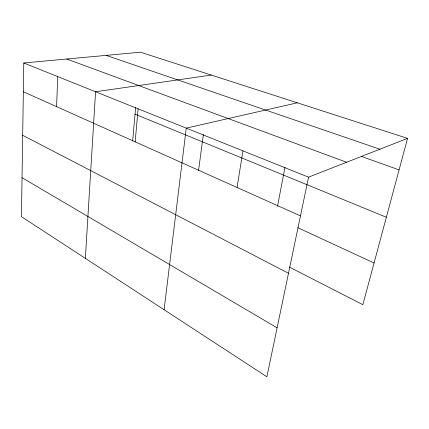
<?xml version="1.0" encoding="UTF-8"?>
<svg xmlns="http://www.w3.org/2000/svg" width="429" height="429" viewBox="0 0 429 429"><rect width="100%" height="100%" fill="white"/><g stroke="black" fill="none" stroke-linecap="round" stroke-linejoin="round"><path stroke-width="0.64" d="M407.55 138.369L140.465 52.209L23.777 62.977L21.45 216.666L266.876 376.791L308.558 177.177L407.55 138.369L362.864 304.692L289.264 267.036M56.596 106.644L57.7 76.577M85.355 258.36L95.57 91.763L211.325 75.07M132.663 141.087L135.602 107.615M135.156 141.838L138.111 108.821M164.082 309.722L186.25 128.126L297.335 102.81M198.53 170.656L203.367 134.55M237.044 187.473L242.959 150.869M277.509 206.285L284.985 167.272M106.172 55.373L379.853 149.228M361.288 156.381L399.083 169.879M66.742 59.009L346.611 162.259M23.777 62.977L308.558 177.177M135.028 114.184L386.357 217.246M23.343 91.752L300.477 215.889M297.823 227.724L374.067 262.988M22.683 135.301L288.492 273.284M22.04 177.708L277.102 327.82"/></g></svg>
